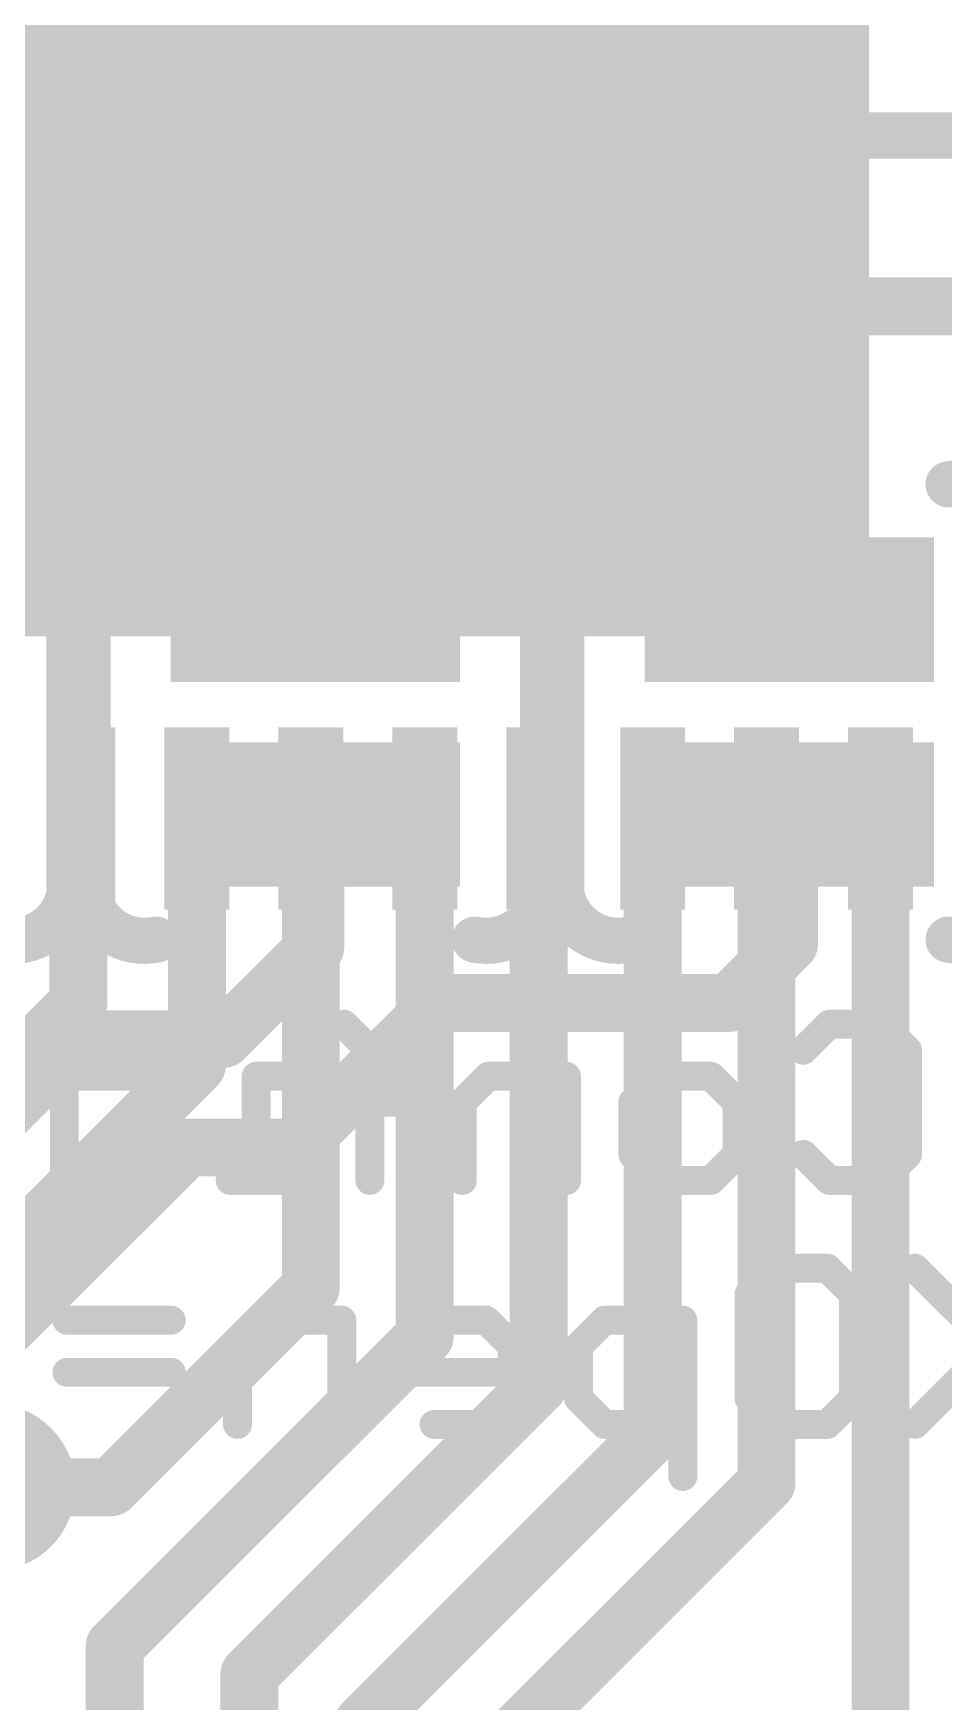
# Model space of a CAD drawing. Extents: x -0.3 to 20.6, y -0.3 to 38.4.
# Drawn here: x 7.42 to 11.42, y 10.9 to 18.23 of the extents above; entities that cross this region are included whole.
import ezdxf

# ---------------------------------------------------------------- set-up
doc = ezdxf.new("R2010")
doc.units = 0
for name, color, linetype in [('1', 12, 'CONTINUOUS'), ('16', 132, 'CONTINUOUS'), ('18', 110, 'CONTINUOUS'), ('22', 40, 'CONTINUOUS')]:
    doc.layers.add(name, color=color, linetype=linetype)

# ---------------------------------------------------------------- blocks, each defined once
blk = doc.blocks.new('RECT')
blk.add_solid([(-0.5, -0.5), (0.5, -0.5), (-0.5, 0.5), (0.5, 0.5)])
blk = doc.blocks.new('ROUNDV')
at = {"const_width": 0.5}
blk.add_lwpolyline([(0, -0.25, 1), (0, 0.25, 1), (0, -0.25)], format="xyb", dxfattribs=at)

msp = doc.modelspace()

# ---------------------------------------------------------------- linework, layer by layer
at = {"layer": '1', "const_width": 0.254}
for points in [[(9.4456, 17.2244), (8.89, 17.78)], [(10.4775, 17.2244), (9.4456, 17.2244)], [(10.6719, 17.03), (10.4775, 17.2244)], [(11.89, 17.03), (10.6719, 17.03)], [(7.62, 14.76), (7.64, 14.78)], [(7.62, 13.97), (7.62, 14.76)], [(8.14, 13.6963), (8.14, 14.78)], [(8.64, 12.7199), (8.64, 14.78)], [(9.14, 12.5055), (9.14, 14.78)], [(9.64, 12.2911), (9.64, 14.78)], [(10.14, 12.0768), (10.14, 14.78)], [(10.64, 11.8624), (10.64, 14.78)], [(11.14, 14.78), (11.14, 10.1325)], [(7.005, 13.355), (7.62, 13.97)], [(8.14, 13.6963), (7.2231, 12.7794)], [(7.7629, 11.8428), (8.64, 12.7199)], [(7.7788, 11.1443), (9.14, 12.5055)], [(8.37, 11.0211), (9.64, 12.2911)], [(8.87, 10.8068), (10.14, 12.0768)], [(7.239, 11.8428), (7.7629, 11.8428)], [(9.37, 10.5924), (10.64, 11.8624)], [(7.7788, 11.1443), (7.7788, 7.7153)], [(8.37, 8.0606), (8.37, 11.0211)], [(8.87, 8.275), (8.87, 10.8068)]]:
    msp.add_lwpolyline(points, dxfattribs=at)
at = {"layer": '1', "const_width": 0.127}
for points in [[(8.9349, 17.8249, 1), (8.8451, 17.7351)], [(9.4456, 17.2879, 1), (9.4456, 17.1609)], [(9.4007, 17.1795, 1), (9.4905, 17.2693)], [(10.5224, 17.2693, 1), (10.4326, 17.1795)], [(10.4775, 17.1609, 1), (10.4775, 17.2879)], [(10.6719, 17.0935, 1), (10.6719, 16.9665)], [(10.627, 16.9851, 1), (10.7168, 17.0749)], [(7.6835, 14.76, 1), (7.5565, 14.76)], [(7.6849, 14.7351, 1), (7.5951, 14.8249)], [(8.2035, 14.78, 1), (8.0765, 14.78)], [(8.7035, 14.78, 1), (8.5765, 14.78)], [(9.2035, 14.78, 1), (9.0765, 14.78)], [(9.7035, 14.78, 1), (9.5765, 14.78)], [(10.2035, 14.78, 1), (10.0765, 14.78)], [(10.7035, 14.78, 1), (10.5765, 14.78)], [(11.2035, 14.78, 1), (11.0765, 14.78)], [(7.5751, 14.8049, 1), (7.6649, 14.7151)], [(7.6649, 13.9251, 1), (7.5751, 14.0149)], [(7.5565, 13.97, 1), (7.6835, 13.97)], [(8.1849, 13.6513, 1), (8.0951, 13.7412)], [(8.0765, 13.6963, 1), (8.2035, 13.6963)], [(8.6849, 12.675, 1), (8.5951, 12.7648)], [(8.5765, 12.7199, 1), (8.7035, 12.7199)], [(9.1849, 12.4606, 1), (9.0951, 12.5504)], [(9.0765, 12.5055, 1), (9.2035, 12.5055)], [(9.6849, 12.2462, 1), (9.5951, 12.336)], [(9.5765, 12.2911, 1), (9.7035, 12.2911)], [(10.1849, 12.0318, 1), (10.0951, 12.1217)], [(10.0765, 12.0768, 1), (10.2035, 12.0768)], [(7.718, 11.8877, 1), (7.8078, 11.7978)], [(7.7629, 11.7793, 1), (7.7629, 11.9063)], [(10.6849, 11.8175, 1), (10.5951, 11.9073)], [(10.5765, 11.8624, 1), (10.7035, 11.8624)], [(7.7338, 11.1892, 1), (7.8237, 11.0993)], [(7.8423, 11.1443, 1), (7.7153, 11.1443)], [(8.4335, 11.0211, 1), (8.3065, 11.0211)], [(8.3251, 11.066, 1), (8.4149, 10.9762)], [(8.9335, 10.8068, 1), (8.8065, 10.8068)], [(8.8251, 10.8517, 1), (8.9149, 10.7618)]]:
    msp.add_lwpolyline(points, format="xyb", dxfattribs=at)
at = {"layer": '16', "const_width": 0.254}
for points in [[(8.6598, 14.2161), (8.6598, 14.7979)], [(10.7394, 14.2319), (10.7394, 14.7979)], [(8.255, 13.8113), (8.6598, 14.2161)], [(10.4775, 13.97), (10.7394, 14.2319)], [(8.5725, 13.335), (9.2075, 13.97)], [(9.2075, 13.97), (10.4775, 13.97)], [(6.8262, 13.0175), (7.62, 13.8113)], [(7.62, 13.8113), (8.255, 13.8113)], [(7.239, 12.4778), (8.0962, 13.335)], [(8.0962, 13.335), (8.5725, 13.335)]]:
    msp.add_lwpolyline(points, dxfattribs=at)
at = {"layer": '16', "const_width": 0.127}
for points in [[(8.7233, 14.7979, 1), (8.5963, 14.7979)], [(10.8029, 14.7979, 1), (10.6759, 14.7979)], [(8.7047, 14.1712, 1), (8.6149, 14.261)], [(10.6759, 14.2319, 1), (10.8029, 14.2319)], [(10.7843, 14.187, 1), (10.6945, 14.2768)], [(8.5963, 14.2161, 1), (8.7233, 14.2161)], [(9.2075, 14.0335, 1), (9.2075, 13.9065)], [(9.2524, 13.9251, 1), (9.1626, 14.0149)], [(10.4326, 14.0149, 1), (10.5224, 13.9251)], [(10.4775, 13.9065, 1), (10.4775, 14.0335)], [(7.62, 13.8748, 1), (7.62, 13.7478)], [(7.6649, 13.7663, 1), (7.5751, 13.8562)], [(8.255, 13.7478, 1), (8.255, 13.8748)], [(8.2101, 13.8562, 1), (8.2999, 13.7663)], [(8.0962, 13.3985, 1), (8.0962, 13.2715)], [(8.1412, 13.2901, 1), (8.0513, 13.3799)], [(8.5276, 13.3799, 1), (8.6174, 13.2901)], [(8.5725, 13.2715, 1), (8.5725, 13.3985)]]:
    msp.add_lwpolyline(points, format="xyb", dxfattribs=at)
at = {"layer": '22'}
for points, const_width in [([(19.05, 17.78), (1.27, 17.78)], 0.2032), ([(8.3859, 17.0566), (8.5003, 17.171)], 0.127), ([(8.5003, 17.171), (8.7291, 17.171)], 0.127), ([(8.7291, 17.171), (8.8435, 17.0566)], 0.127), ([(10.6435, 17.171), (10.5291, 17.0566)], 0.127), ([(10.8722, 17.171), (10.6435, 17.171)], 0.127), ([(10.9866, 17.0566), (10.8722, 17.171)], 0.127), ([(8.3859, 16.9422), (8.3859, 17.0566)], 0.127), ([(10.5291, 17.0566), (10.5291, 16.9422)], 0.127), ([(8.8435, 16.4846), (8.3859, 16.9422)], 0.127), ([(10.5291, 16.9422), (10.6435, 16.8278)], 0.127), ([(10.6435, 16.8278), (10.5291, 16.7134)], 0.127), ([(10.6435, 16.8278), (10.7579, 16.8278)], 0.127), ([(10.5291, 16.7134), (10.5291, 16.599)], 0.127), ([(10.5291, 16.599), (10.6435, 16.4846)], 0.127), ([(10.8722, 16.4846), (10.9866, 16.599)], 0.127), ([(8.3859, 16.4846), (8.8435, 16.4846)], 0.127), ([(10.6435, 16.4846), (10.8722, 16.4846)], 0.127), ([(7.5802, 14.4479), (7.5802, 16.0479)], 0.2032), ([(7.6598, 16.0479), (7.6598, 14.4479)], 0.2032), ([(9.6598, 14.4479), (9.6598, 16.0479)], 0.2032), ([(9.7394, 16.0479), (9.7394, 14.4479)], 0.2032), ([(8.4002, 13.9913), (8.4002, 13.8769)], 0.127), ([(8.8992, 13.7625), (8.7848, 13.8769)], 0.127), ([(10.8012, 13.7625), (10.9156, 13.8769)], 0.127), ([(10.9156, 13.8769), (11.1444, 13.8769)], 0.127), ([(11.1444, 13.8769), (11.2588, 13.7625)], 0.127), ([(8.8992, 13.1905), (8.8992, 13.7625)], 0.127), ([(11.2588, 13.7625), (11.2588, 13.3049)], 0.127), ([(7.5581, 13.0761), (7.5581, 13.6481)], 0.127), ([(7.5581, 13.6481), (7.9013, 13.6481)], 0.127), ([(7.9013, 13.6481), (8.0157, 13.5337)], 0.127), ([(8.5146, 13.6481), (8.4002, 13.6481)], 0.127), ([(8.4002, 13.6481), (8.4002, 13.1905)], 0.127), ([(9.4188, 13.6481), (9.3044, 13.5337)], 0.127), ([(9.762, 13.6481), (9.4188, 13.6481)], 0.127), ([(9.762, 13.1905), (9.762, 13.6481)], 0.127), ([(10.0528, 13.5337), (10.1672, 13.6481)], 0.127), ([(10.1672, 13.6481), (10.396, 13.6481)], 0.127), ([(10.396, 13.6481), (10.5104, 13.5337)], 0.127), ([(8.0157, 13.5337), (8.0157, 13.3049)], 0.127), ([(9.0136, 13.5337), (8.7848, 13.5337)], 0.127), ([(9.3044, 13.5337), (9.3044, 13.1905)], 0.127), ([(10.0528, 13.3049), (10.0528, 13.5337)], 0.127), ([(10.5104, 13.5337), (10.5104, 13.3049)], 0.127), ([(8.0157, 13.3049), (7.9013, 13.1905)], 0.127), ([(10.1672, 13.1905), (10.0528, 13.3049)], 0.127), ([(10.5104, 13.3049), (10.396, 13.1905)], 0.127), ([(10.9156, 13.1905), (10.8012, 13.3049)], 0.127), ([(11.2588, 13.3049), (11.1444, 13.1905)], 0.127), ([(7.9013, 13.1905), (7.5581, 13.1905)], 0.127), ([(8.5146, 13.1905), (8.2859, 13.1905)], 0.127), ([(10.396, 13.1905), (10.1672, 13.1905)], 0.127), ([(11.1444, 13.1905), (10.9156, 13.1905)], 0.127), ([(7.6725, 12.9617), (7.5581, 13.0761)], 0.127), ([(7.7869, 12.9617), (7.6725, 12.9617)], 0.127), ([(10.5633, 12.691), (10.6777, 12.8054)], 0.127), ([(10.6777, 12.8054), (10.9065, 12.8054)], 0.127), ([(10.9065, 12.8054), (11.0209, 12.691)], 0.127), ([(11.5198, 12.5766), (11.291, 12.8054)], 0.127), ([(10.5633, 12.2334), (10.5633, 12.691)], 0.127), ([(11.0209, 12.691), (11.0209, 12.2334)], 0.127), ([(8.0272, 12.5766), (7.5696, 12.5766)], 0.127), ([(8.4324, 12.5766), (8.318, 12.4622)], 0.127), ([(8.7756, 12.5766), (8.4324, 12.5766)], 0.127), ([(8.7756, 12.119), (8.7756, 12.5766)], 0.127), ([(9.1809, 12.5766), (9.0664, 12.4622)], 0.127), ([(9.4096, 12.5766), (9.1809, 12.5766)], 0.127), ([(9.524, 12.4622), (9.4096, 12.5766)], 0.127), ([(9.9293, 12.5766), (9.8149, 12.4622)], 0.127), ([(10.2725, 12.5766), (9.9293, 12.5766)], 0.127), ([(10.2725, 11.8902), (10.2725, 12.5766)], 0.127), ([(8.318, 12.4622), (8.318, 12.119)], 0.127), ([(9.0664, 12.4622), (9.0664, 12.3478)], 0.127), ([(9.524, 12.2334), (9.524, 12.4622)], 0.127), ([(9.8149, 12.4622), (9.8149, 12.2334)], 0.127), ([(8.0272, 12.3478), (7.5696, 12.3478)], 0.127), ([(9.0664, 12.3478), (9.524, 12.3478)], 0.127), ([(11.291, 12.119), (11.5198, 12.3478)], 0.127), ([(9.4096, 12.119), (9.524, 12.2334)], 0.127), ([(9.8149, 12.2334), (9.9293, 12.119)], 0.127), ([(10.6777, 12.119), (10.5633, 12.2334)], 0.127), ([(11.0209, 12.2334), (10.9065, 12.119)], 0.127), ([(9.1809, 12.119), (9.4096, 12.119)], 0.127), ([(9.9293, 12.119), (10.2725, 12.119)], 0.127), ([(10.9065, 12.119), (10.6777, 12.119)], 0.127)]:
    msp.add_lwpolyline(points, dxfattribs=dict(at, const_width=const_width))
for points, const_width in [([(8.5003, 17.2027, 1), (8.5003, 17.1392)], 0.0635), ([(8.5228, 17.1485, 1), (8.4779, 17.1934)], 0.0635), ([(8.7516, 17.1934, 1), (8.7067, 17.1485)], 0.0635), ([(8.7291, 17.1392, 1), (8.7291, 17.2027)], 0.0635), ([(10.6435, 17.2027, 1), (10.6435, 17.1392)], 0.0635), ([(10.6659, 17.1485, 1), (10.621, 17.1934)], 0.0635), ([(10.8947, 17.1934, 1), (10.8498, 17.1485)], 0.0635), ([(10.8722, 17.1392, 1), (10.8722, 17.2027)], 0.0635), ([(8.4177, 17.0566, 1), (8.3542, 17.0566)], 0.0635), ([(8.3635, 17.079, 1), (8.4084, 17.0341)], 0.0635), ([(8.8211, 17.0341, 1), (8.866, 17.079)], 0.0635), ([(10.5608, 17.0566, 1), (10.4973, 17.0566)], 0.0635), ([(10.5066, 17.079, 1), (10.5515, 17.0341)], 0.0635), ([(10.9642, 17.0341, 1), (11.0091, 17.079)], 0.0635), ([(8.4084, 16.9646, 1), (8.3635, 16.9197)], 0.0635), ([(10.5515, 16.9646, 1), (10.5066, 16.9197)], 0.0635), ([(8.3542, 16.9422, 1), (8.4177, 16.9422)], 0.0635), ([(10.4973, 16.9422, 1), (10.5608, 16.9422)], 0.0635), ([(10.6435, 16.8595, 1), (10.6435, 16.796)], 0.0635), ([(10.6659, 16.8053, 1), (10.621, 16.8502)], 0.0635), ([(10.621, 16.8053, 1), (10.6659, 16.8502)], 0.0635), ([(10.7579, 16.796, 1), (10.7579, 16.8595)], 0.0635), ([(10.5608, 16.7134, 1), (10.4973, 16.7134)], 0.0635), ([(10.5066, 16.7358, 1), (10.5515, 16.6909)], 0.0635), ([(10.5515, 16.6214, 1), (10.5066, 16.5765)], 0.0635), ([(11.0091, 16.5765, 1), (10.9642, 16.6214)], 0.0635), ([(10.4973, 16.599, 1), (10.5608, 16.599)], 0.0635), ([(8.3859, 16.5163, 1), (8.3859, 16.4529)], 0.0635), ([(8.8211, 16.4621, 1), (8.866, 16.5071)], 0.0635), ([(8.8435, 16.4529, 1), (8.8435, 16.5163)], 0.0635), ([(10.6435, 16.5163, 1), (10.6435, 16.4529)], 0.0635), ([(10.621, 16.4621, 1), (10.6659, 16.5071)], 0.0635), ([(10.8498, 16.5071, 1), (10.8947, 16.4621)], 0.0635), ([(10.8722, 16.4529, 1), (10.8722, 16.5163)], 0.0635), ([(7.5802, 16.0479, 0.4142), (7.2802, 16.2479)], 0.2032), ([(7.9598, 16.2479, 0.4142), (7.6598, 16.0479)], 0.2032), ([(7.9498, 16.1981, 1), (7.9698, 16.2978)], 0.1016), ([(9.6598, 16.0479, 0.4142), (9.3598, 16.2479)], 0.2032), ([(9.3498, 16.2978, 1), (9.3698, 16.1981)], 0.1016), ([(10.0394, 16.2479, 0.4142), (9.7394, 16.0479)], 0.2032), ([(10.0295, 16.1981, 1), (10.0494, 16.2978)], 0.1016), ([(11.7394, 16.0479, 0.4142), (11.4394, 16.2479)], 0.2032), ([(11.4295, 16.2978, 1), (11.4494, 16.1981)], 0.1016), ([(7.631, 16.0479, 1), (7.5294, 16.0479)], 0.1016), ([(7.7106, 16.0479, 1), (7.609, 16.0479)], 0.1016), ([(9.7106, 16.0479, 1), (9.609, 16.0479)], 0.1016), ([(9.7902, 16.0479, 1), (9.6886, 16.0479)], 0.1016), ([(7.5304, 16.038, 1), (7.63, 16.0579)], 0.1016), ([(7.61, 16.0579, 1), (7.7096, 16.038)], 0.1016), ([(9.61, 16.038, 1), (9.7096, 16.0579)], 0.1016), ([(9.6896, 16.0579, 1), (9.7893, 16.038)], 0.1016), ([(7.2802, 14.2479, 0.4142), (7.5802, 14.4479)], 0.2032), ([(7.63, 14.438, 1), (7.5304, 14.4579)], 0.1016), ([(7.6598, 14.4479, 0.4142), (7.9598, 14.2479)], 0.2032), ([(7.7096, 14.4579, 1), (7.61, 14.438)], 0.1016), ([(9.3598, 14.2479, 0.4142), (9.6598, 14.4479)], 0.2032), ([(9.7096, 14.438, 1), (9.61, 14.4579)], 0.1016), ([(9.7893, 14.4579, 1), (9.6896, 14.438)], 0.1016), ([(9.7394, 14.4479, 0.4142), (10.0394, 14.2479)], 0.2032), ([(11.4394, 14.2479, 0.4142), (11.7394, 14.4479)], 0.2032), ([(7.5294, 14.4479, 1), (7.631, 14.4479)], 0.1016), ([(7.609, 14.4479, 1), (7.7106, 14.4479)], 0.1016), ([(9.609, 14.4479, 1), (9.7106, 14.4479)], 0.1016), ([(9.6886, 14.4479, 1), (9.7902, 14.4479)], 0.1016), ([(7.9698, 14.1981, 1), (7.9498, 14.2978)], 0.1016), ([(9.3698, 14.2978, 1), (9.3498, 14.1981)], 0.1016), ([(10.0494, 14.1981, 1), (10.0295, 14.2978)], 0.1016), ([(11.4494, 14.2978, 1), (11.4295, 14.1981)], 0.1016), ([(8.432, 13.9913, 1), (8.3685, 13.9913)], 0.0635), ([(8.8072, 13.8994, 1), (8.7623, 13.8545)], 0.0635), ([(10.9156, 13.9087, 1), (10.9156, 13.8452)], 0.0635), ([(10.9381, 13.8545, 1), (10.8932, 13.8994)], 0.0635), ([(11.1669, 13.8994, 1), (11.122, 13.8545)], 0.0635), ([(11.1444, 13.8452, 1), (11.1444, 13.9087)], 0.0635), ([(8.3685, 13.8769, 1), (8.432, 13.8769)], 0.0635), ([(8.9309, 13.7625, 1), (8.8674, 13.7625)], 0.0635), ([(8.8767, 13.7401, 1), (8.9216, 13.785)], 0.0635), ([(10.7788, 13.785, 1), (10.8237, 13.7401)], 0.0635), ([(11.2906, 13.7625, 1), (11.2271, 13.7625)], 0.0635), ([(11.2364, 13.7401, 1), (11.2813, 13.785)], 0.0635), ([(7.5581, 13.6799, 1), (7.5581, 13.6164)], 0.0635), ([(7.5899, 13.6481, 1), (7.5264, 13.6481)], 0.0635), ([(7.9238, 13.6706, 1), (7.8789, 13.6257)], 0.0635), ([(7.9013, 13.6164, 1), (7.9013, 13.6799)], 0.0635), ([(8.4002, 13.6799, 1), (8.4002, 13.6164)], 0.0635), ([(8.432, 13.6481, 1), (8.3685, 13.6481)], 0.0635), ([(8.5146, 13.6164, 1), (8.5146, 13.6799)], 0.0635), ([(9.4188, 13.6799, 1), (9.4188, 13.6164)], 0.0635), ([(9.4413, 13.6257, 1), (9.3964, 13.6706)], 0.0635), ([(9.7938, 13.6481, 1), (9.7303, 13.6481)], 0.0635), ([(9.762, 13.6164, 1), (9.762, 13.6799)], 0.0635), ([(10.1672, 13.6799, 1), (10.1672, 13.6164)], 0.0635), ([(10.1897, 13.6257, 1), (10.1448, 13.6706)], 0.0635), ([(10.4185, 13.6706, 1), (10.3736, 13.6257)], 0.0635), ([(10.396, 13.6164, 1), (10.396, 13.6799)], 0.0635), ([(8.0475, 13.5337, 1), (7.984, 13.5337)], 0.0635), ([(7.9933, 13.5113, 1), (8.0382, 13.5562)], 0.0635), ([(8.7848, 13.5655, 1), (8.7848, 13.502)], 0.0635), ([(9.0136, 13.502, 1), (9.0136, 13.5655)], 0.0635), ([(9.3362, 13.5337, 1), (9.2727, 13.5337)], 0.0635), ([(9.282, 13.5562, 1), (9.3269, 13.5113)], 0.0635), ([(10.0846, 13.5337, 1), (10.0211, 13.5337)], 0.0635), ([(10.0304, 13.5562, 1), (10.0753, 13.5113)], 0.0635), ([(10.5422, 13.5337, 1), (10.4787, 13.5337)], 0.0635), ([(10.488, 13.5113, 1), (10.5329, 13.5562)], 0.0635), ([(7.984, 13.3049, 1), (8.0475, 13.3049)], 0.0635), ([(8.0382, 13.2825, 1), (7.9933, 13.3274)], 0.0635), ([(10.0211, 13.3049, 1), (10.0846, 13.3049)], 0.0635), ([(10.0753, 13.3274, 1), (10.0304, 13.2825)], 0.0635), ([(10.4787, 13.3049, 1), (10.5422, 13.3049)], 0.0635), ([(10.5329, 13.2825, 1), (10.488, 13.3274)], 0.0635), ([(10.8237, 13.3274, 1), (10.7788, 13.2825)], 0.0635), ([(11.2271, 13.3049, 1), (11.2906, 13.3049)], 0.0635), ([(11.2813, 13.2825, 1), (11.2364, 13.3274)], 0.0635), ([(7.5581, 13.2223, 1), (7.5581, 13.1588)], 0.0635), ([(7.8789, 13.213, 1), (7.9238, 13.1681)], 0.0635), ([(7.9013, 13.1588, 1), (7.9013, 13.2223)], 0.0635), ([(8.2859, 13.2223, 1), (8.2859, 13.1588)], 0.0635), ([(8.3685, 13.1905, 1), (8.432, 13.1905)], 0.0635), ([(8.5146, 13.1588, 1), (8.5146, 13.2223)], 0.0635), ([(8.8674, 13.1905, 1), (8.9309, 13.1905)], 0.0635), ([(9.2727, 13.1905, 1), (9.3362, 13.1905)], 0.0635), ([(9.7303, 13.1905, 1), (9.7938, 13.1905)], 0.0635), ([(10.1672, 13.2223, 1), (10.1672, 13.1588)], 0.0635), ([(10.1448, 13.1681, 1), (10.1897, 13.213)], 0.0635), ([(10.3736, 13.213, 1), (10.4185, 13.1681)], 0.0635), ([(10.396, 13.1588, 1), (10.396, 13.2223)], 0.0635), ([(10.9156, 13.2223, 1), (10.9156, 13.1588)], 0.0635), ([(10.8932, 13.1681, 1), (10.9381, 13.213)], 0.0635), ([(11.122, 13.213, 1), (11.1669, 13.1681)], 0.0635), ([(11.1444, 13.1588, 1), (11.1444, 13.2223)], 0.0635), ([(7.5806, 13.0986, 1), (7.5357, 13.0537)], 0.0635), ([(7.5264, 13.0761, 1), (7.5899, 13.0761)], 0.0635), ([(7.6725, 12.9935, 1), (7.6725, 12.93)], 0.0635), ([(7.6501, 12.9393, 1), (7.695, 12.9842)], 0.0635), ([(7.7869, 12.93, 1), (7.7869, 12.9935)], 0.0635), ([(10.6777, 12.8371, 1), (10.6777, 12.7736)], 0.0635), ([(10.7001, 12.7829, 1), (10.6552, 12.8278)], 0.0635), ([(10.9289, 12.8278, 1), (10.884, 12.7829)], 0.0635), ([(10.9065, 12.7736, 1), (10.9065, 12.8371)], 0.0635), ([(11.3135, 12.8278, 1), (11.2686, 12.7829)], 0.0635), ([(10.595, 12.691, 1), (10.5315, 12.691)], 0.0635), ([(11.0526, 12.691, 1), (10.9891, 12.691)], 0.0635), ([(10.5408, 12.7134, 1), (10.5857, 12.6685)], 0.0635), ([(10.9984, 12.6685, 1), (11.0433, 12.7134)], 0.0635), ([(7.5696, 12.6083, 1), (7.5696, 12.5448)], 0.0635), ([(8.0272, 12.5448, 1), (8.0272, 12.6083)], 0.0635), ([(8.4324, 12.6083, 1), (8.4324, 12.5448)], 0.0635), ([(8.4549, 12.5541, 1), (8.41, 12.599)], 0.0635), ([(8.8074, 12.5766, 1), (8.7439, 12.5766)], 0.0635), ([(8.7756, 12.5448, 1), (8.7756, 12.6083)], 0.0635), ([(9.1809, 12.6083, 1), (9.1809, 12.5448)], 0.0635), ([(9.2033, 12.5541, 1), (9.1584, 12.599)], 0.0635), ([(9.4321, 12.599, 1), (9.3872, 12.5541)], 0.0635), ([(9.4096, 12.5448, 1), (9.4096, 12.6083)], 0.0635), ([(9.9293, 12.6083, 1), (9.9293, 12.5448)], 0.0635), ([(9.9517, 12.5541, 1), (9.9068, 12.599)], 0.0635), ([(10.3042, 12.5766, 1), (10.2407, 12.5766)], 0.0635), ([(10.2725, 12.5448, 1), (10.2725, 12.6083)], 0.0635), ([(8.3498, 12.4622, 1), (8.2863, 12.4622)], 0.0635), ([(8.2956, 12.4846, 1), (8.3405, 12.4397)], 0.0635), ([(9.0982, 12.4622, 1), (9.0347, 12.4622)], 0.0635), ([(9.044, 12.4846, 1), (9.0889, 12.4397)], 0.0635), ([(9.5558, 12.4622, 1), (9.4923, 12.4622)], 0.0635), ([(9.5016, 12.4397, 1), (9.5465, 12.4846)], 0.0635), ([(9.8466, 12.4622, 1), (9.7831, 12.4622)], 0.0635), ([(9.7924, 12.4846, 1), (9.8373, 12.4397)], 0.0635), ([(7.5696, 12.3795, 1), (7.5696, 12.316)], 0.0635), ([(8.0272, 12.316, 1), (8.0272, 12.3795)], 0.0635), ([(9.0664, 12.3795, 1), (9.0664, 12.316)], 0.0635), ([(9.524, 12.316, 1), (9.524, 12.3795)], 0.0635), ([(9.0347, 12.3478, 1), (9.0982, 12.3478)], 0.0635), ([(9.4923, 12.2334, 1), (9.5558, 12.2334)], 0.0635), ([(9.5465, 12.2109, 1), (9.5016, 12.2558)], 0.0635), ([(9.7831, 12.2334, 1), (9.8466, 12.2334)], 0.0635), ([(9.8373, 12.2558, 1), (9.7924, 12.2109)], 0.0635), ([(10.5315, 12.2334, 1), (10.595, 12.2334)], 0.0635), ([(10.5857, 12.2558, 1), (10.5408, 12.2109)], 0.0635), ([(10.9891, 12.2334, 1), (11.0526, 12.2334)], 0.0635), ([(11.0433, 12.2109, 1), (10.9984, 12.2558)], 0.0635), ([(9.1809, 12.1507, 1), (9.1809, 12.0872)], 0.0635), ([(9.3872, 12.1414, 1), (9.4321, 12.0965)], 0.0635), ([(9.4096, 12.0872, 1), (9.4096, 12.1507)], 0.0635), ([(9.9293, 12.1507, 1), (9.9293, 12.0872)], 0.0635), ([(9.9068, 12.0965, 1), (9.9517, 12.1414)], 0.0635), ([(10.2725, 12.0872, 1), (10.2725, 12.1507)], 0.0635), ([(10.6777, 12.1507, 1), (10.6777, 12.0872)], 0.0635), ([(10.6552, 12.0965, 1), (10.7001, 12.1414)], 0.0635), ([(10.884, 12.1414, 1), (10.9289, 12.0965)], 0.0635), ([(10.9065, 12.0872, 1), (10.9065, 12.1507)], 0.0635), ([(11.2686, 12.1414, 1), (11.3135, 12.0965)], 0.0635), ([(8.2863, 12.119, 1), (8.3498, 12.119)], 0.0635), ([(8.7439, 12.119, 1), (8.8074, 12.119)], 0.0635), ([(10.2407, 11.8902, 1), (10.3042, 11.8902)], 0.0635)]:
    msp.add_lwpolyline(points, format="xyb", dxfattribs=dict(at, const_width=const_width))

# ---------------------------------------------------------------- block references
at = {"layer": '1'}
for p, xscale, yscale, rotation in [((8.89, 17.78), 4.4, 4.4, 180), ((7.64, 14.78), 0.8, 0.2846, 90), ((8.14, 14.78), 0.8, 0.2846, 90), ((8.64, 14.78), 0.8, 0.2846, 90), ((9.14, 14.78), 0.8, 0.2846, 90), ((9.64, 14.78), 0.8, 0.2846, 90), ((10.14, 14.78), 0.8, 0.2846, 90), ((10.64, 14.78), 0.8, 0.2846, 90), ((11.14, 14.78), 0.8, 0.2846, 90)]:
    msp.add_blockref('RECT', p, dxfattribs=dict(at, xscale=xscale, yscale=yscale, rotation=rotation))
at = {"layer": '16', "xscale": 0.635, "yscale": 1.27, "rotation": 270}
for p in [(8.6598, 15.6979), (10.7394, 15.6979), (8.6598, 14.7979), (10.7394, 14.7979)]:
    msp.add_blockref('RECT', p, dxfattribs=at)
at = {"layer": '18', "xscale": 0.7366, "yscale": 0.7366}
msp.add_blockref('ROUNDV', (7.239, 11.8428), dxfattribs=at)
msp.add_blockref('ROUNDV', (7.239, 11.8428), dxfattribs=at)

doc.saveas('drawing.dxf')
